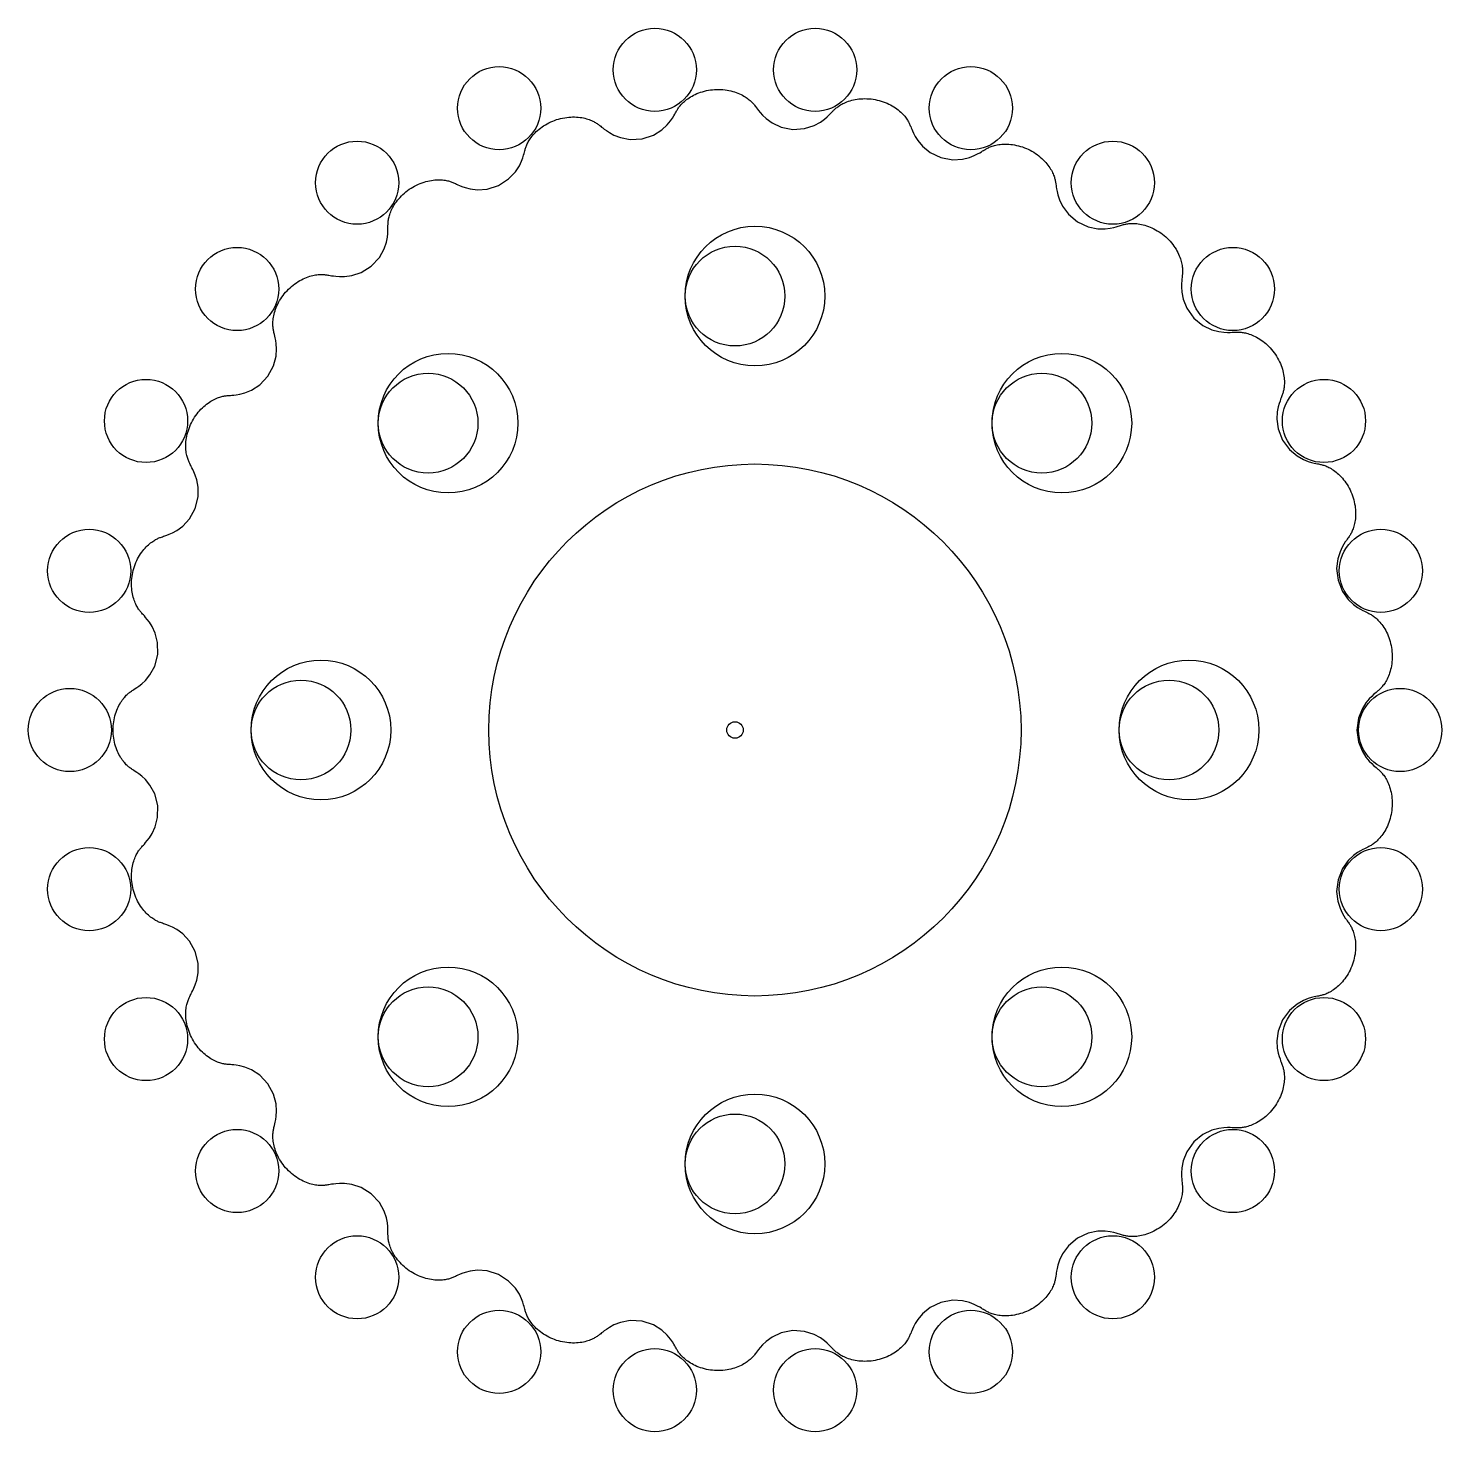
# Model space of a CAD drawing. Header units: metres. Extents: x -43.7 to 41.3, y -42.2 to 42.2.
import ezdxf

# ---------------------------------------------------------------- set-up
doc = ezdxf.new("R2010")
doc.units = ezdxf.units.M

msp = doc.modelspace()

# ---------------------------------------------------------------- linework, layer by layer
at = {"layer": 'BEARING'}
msp.add_circle((0, 0), 16, dxfattribs=at)
at = {"layer": 'DISC'}
msp.add_lwpolyline([(36.2, 0), (36.29482, -0.70967), (36.51164, -1.26184), (36.74323, -1.63131), (36.93769, -1.86779), (37.08748, -2.02184), (37.20048, -2.12673), (37.28661, -2.20212), (37.3541, -2.25962), (37.40909, -2.30624), (37.45599, -2.34646), (37.49789, -2.38327), (37.53695, -2.41875), (37.57468, -2.45443), (37.61207, -2.49145), (37.64976, -2.53073), (37.68815, -2.57296), (37.72739, -2.61871), (37.76752, -2.66844), (37.80843, -2.72251), (37.84995, -2.78119), (37.89181, -2.84468), (37.93372, -2.91312), (37.97532, -2.98658), (38.01625, -3.06507), (38.05613, -3.14856), (38.09456, -3.23694), (38.13116, -3.33007), (38.16555, -3.42776), (38.19734, -3.52979), (38.2262, -3.63587), (38.25178, -3.7457), (38.27378, -3.85894), (38.29193, -3.9752), (38.30599, -4.0941), (38.31576, -4.2152), (38.32105, -4.33806), (38.32176, -4.46223), (38.31778, -4.58724), (38.30907, -4.71261), (38.29563, -4.83786), (38.2775, -4.96252), (38.25475, -5.08612), (38.22752, -5.20819), (38.19596, -5.32829), (38.16027, -5.44597), (38.1207, -5.56084), (38.07751, -5.6725), (38.03102, -5.7806), (37.98154, -5.8848), (37.92945, -5.98482), (37.87513, -6.0804), (37.81896, -6.17131), (37.76136, -6.25739), (37.70275, -6.33849), (37.64354, -6.41454), (37.58415, -6.48548), (37.52499, -6.55133), (37.46642, -6.61213), (37.40881, -6.668), (37.35248, -6.71909), (37.29767, -6.7656), (37.2446, -6.80779), (37.19336, -6.84598), (37.14397, -6.88054), (37.09629, -6.9119), (37.05001, -6.94056), (37.00459, -6.96713), (36.95918, -6.9923), (36.91252, -7.01695), (36.86278, -7.04218), (36.80735, -7.06948), (36.74249, -7.10096), (36.66283, -7.13986), (36.56066, -7.19147), (36.42512, -7.26496), (36.24172, -7.37692), (35.99456, -7.55761), (35.67837, -7.85787), (35.33104, -8.33878), (35.06271, -9.00257), (34.97806, -9.71353), (35.05075, -10.30228), (35.18319, -10.71773), (35.31272, -10.99514), (35.4195, -11.1816), (35.50287, -11.3113), (35.56753, -11.40574), (35.6186, -11.47821), (35.66028, -11.53705), (35.6957, -11.58767), (35.72713, -11.63374), (35.75614, -11.67782), (35.78381, -11.72176), (35.81082, -11.76692), (35.83756, -11.81433), (35.86424, -11.86478), (35.89087, -11.91886), (35.91737, -11.97701), (35.94355, -12.03955), (35.96917, -12.10671), (35.99393, -12.17862), (36.01749, -12.25533), (36.03952, -12.33683), (36.05965, -12.42304), (36.07751, -12.51381), (36.09276, -12.60897), (36.10505, -12.70828), (36.11406, -12.81146), (36.11948, -12.91819), (36.12104, -13.02811), (36.11851, -13.14086), (36.11166, -13.256), (36.10033, -13.37313), (36.08438, -13.49179), (36.06372, -13.61151), (36.03829, -13.73183), (36.0081, -13.85227), (35.97315, -13.97237), (35.93354, -14.09163), (35.88937, -14.20961), (35.84081, -14.32584), (35.78804, -14.4399), (35.73131, -14.55136), (35.67087, -14.65984), (35.60704, -14.76495), (35.54014, -14.86637), (35.47055, -14.96378), (35.39863, -15.05692), (35.32479, -15.14555), (35.24947, -15.22947), (35.17308, -15.30853), (35.09606, -15.38262), (35.01887, -15.45167), (34.94193, -15.51565), (34.86567, -15.57458), (34.7905, -15.62852), (34.71682, -15.67759), (34.64497, -15.72192), (34.57528, -15.76171), (34.50801, -15.79718), (34.44336, -15.8286), (34.38146, -15.85627), (34.32234, -15.88052), (34.26591, -15.90171), (34.21193, -15.92022), (34.15997, -15.93647), (34.10937, -15.95091), (34.05912, -15.964), (34.0078, -15.97627), (33.95335, -15.98834), (33.89287, -16.001), (33.82222, -16.01536), (33.73538, -16.03322), (33.62359, -16.05781), (33.47404, -16.09528), (33.26856, -16.15811), (32.98423, -16.27166), (32.60329, -16.48385), (32.14728, -16.86328), (31.7223, -17.43948), (31.46351, -18.10705), (31.3875, -18.69538), (31.41245, -19.13071), (31.46893, -19.43162), (31.52598, -19.63878), (31.57448, -19.78513), (31.61362, -19.8927), (31.64506, -19.97559), (31.6708, -20.04294), (31.69252, -20.10078), (31.7115, -20.15322), (31.72864, -20.20313), (31.74451, -20.25257), (31.75944, -20.30303), (31.77355, -20.35561), (31.78685, -20.4111), (31.79919, -20.4701), (31.8104, -20.53302), (31.8202, -20.60011), (31.82832, -20.67153), (31.83441, -20.74733), (31.83816, -20.82749), (31.83923, -20.91191), (31.83728, -21.00041), (31.83201, -21.09278), (31.82312, -21.18874), (31.81032, -21.28799), (31.79339, -21.39016), (31.7721, -21.49489), (31.74628, -21.60175), (31.71578, -21.71032), (31.68051, -21.82015), (31.64041, -21.93078), (31.59545, -22.04174), (31.54567, -22.15256), (31.49112, -22.26278), (31.43191, -22.37193), (31.3682, -22.47956), (31.30017, -22.58522), (31.22806, -22.68851), (31.15211, -22.78902), (31.07264, -22.88637), (30.98996, -22.98022), (30.90445, -23.07026), (30.81649, -23.15619), (30.72647, -23.23779), (30.63483, -23.31483), (30.54201, -23.38716), (30.44846, -23.45464), (30.35462, -23.51719), (30.26097, -23.57477), (30.16795, -23.62738), (30.07601, -23.67506), (29.98558, -23.7179), (29.89706, -23.75601), (29.81084, -23.78957), (29.72727, -23.81877), (29.64666, -23.84384), (29.56926, -23.86505), (29.49528, -23.88267), (29.42485, -23.89703), (29.35801, -23.90844), (29.29472, -23.91722), (29.23479, -23.92371), (29.1779, -23.92822), (29.12353, -23.93104), (29.07093, -23.93244), (29.01901, -23.93262), (28.96624, -23.93174), (28.9105, -23.92989), (28.84878, -23.92711), (28.77678, -23.92345), (28.68822, -23.91916), (28.57383, -23.91517), (28.41966, -23.91427), (28.205, -23.92403), (27.90137, -23.9633), (27.47963, -24.07409), (26.94359, -24.32819), (26.38866, -24.78061), (25.97198, -25.36284), (25.75205, -25.91378), (25.66796, -26.34164), (25.64783, -26.64715), (25.65157, -26.86199), (25.66214, -27.0158), (25.67331, -27.12972), (25.68315, -27.21783), (25.69132, -27.28946), (25.69798, -27.35088), (25.70332, -27.4064), (25.70751, -27.459), (25.71059, -27.51084), (25.7125, -27.56342), (25.7131, -27.61786), (25.71217, -27.67492), (25.70946, -27.73514), (25.70466, -27.79886), (25.69748, -27.86628), (25.68757, -27.93747), (25.67462, -28.01241), (25.65832, -28.09099), (25.63836, -28.17302), (25.61447, -28.25826), (25.58639, -28.34641), (25.55391, -28.43715), (25.51684, -28.53009), (25.47502, -28.62485), (25.42836, -28.72099), (25.37677, -28.81807), (25.32023, -28.91564), (25.25876, -29.01325), (25.1924, -29.11043), (25.12127, -29.20673), (25.04548, -29.30169), (24.96524, -29.39488), (24.88075, -29.48587), (24.79228, -29.57427), (24.70011, -29.6597), (24.60457, -29.74181), (24.50601, -29.82027), (24.40482, -29.8948), (24.30141, -29.96515), (24.19619, -30.03109), (24.08962, -30.09245), (23.98214, -30.14909), (23.87422, -30.20093), (23.76633, -30.2479), (23.65893, -30.28999), (23.55249, -30.32725), (23.44746, -30.35973), (23.34428, -30.38755), (23.24337, -30.41087), (23.14512, -30.42987), (23.04991, -30.44477), (22.95805, -30.45583), (22.86985, -30.46333), (22.78553, -30.46757), (22.70529, -30.46886), (22.62925, -30.46753), (22.55746, -30.46392), (22.48989, -30.45835), (22.4264, -30.45112), (22.36674, -30.4425), (22.31052, -30.43272), (22.25716, -30.42193), (22.20586, -30.4102), (22.15552, -30.39747), (22.10463, -30.38349), (22.0511, -30.36784), (21.99201, -30.3498), (21.92318, -30.32834), (21.83848, -30.30217), (21.72867, -30.26985), (21.57956, -30.23064), (21.36923, -30.18671), (21.06537, -30.14924), (20.62933, -30.15167), (20.04693, -30.26447), (19.39693, -30.56467), (18.84854, -31.02499), (18.4985, -31.50393), (18.31065, -31.89743), (18.21518, -32.18833), (18.16537, -32.39735), (18.13736, -32.54897), (18.11985, -32.66208), (18.10747, -32.74987), (18.09757, -32.82128), (18.08874, -32.88243), (18.08011, -32.93753), (18.07109, -32.98953), (18.06118, -33.0405), (18.04995, -33.09191), (18.03699, -33.14478), (18.0219, -33.19982), (18.0043, -33.25747), (17.98381, -33.318), (17.96008, -33.38151), (17.93278, -33.44801), (17.9016, -33.51737), (17.86627, -33.58942), (17.82654, -33.66391), (17.7822, -33.74053), (17.73308, -33.81893), (17.67905, -33.89874), (17.62003, -33.97955), (17.55597, -34.06093), (17.48686, -34.14244), (17.41275, -34.22364), (17.33372, -34.30409), (17.24991, -34.38334), (17.16147, -34.46097), (17.06862, -34.53655), (16.9716, -34.60968), (16.8707, -34.67998), (16.76624, -34.74711), (16.65856, -34.81073), (16.54804, -34.87056), (16.43508, -34.92632), (16.32011, -34.97781), (16.20357, -35.02483), (16.08591, -35.06725), (15.9676, -35.10495), (15.84911, -35.13788), (15.73092, -35.16602), (15.6135, -35.18939), (15.49732, -35.20805), (15.38282, -35.22211), (15.27046, -35.23173), (15.16066, -35.23707), (15.0538, -35.23836), (14.95026, -35.23585), (14.85038, -35.22982), (14.75445, -35.22057), (14.66273, -35.20844), (14.57543, -35.19377), (14.49271, -35.1769), (14.41467, -35.1582), (14.34135, -35.13801), (14.27271, -35.11666), (14.20864, -35.09445), (14.14895, -35.07166), (14.09331, -35.04847), (14.04128, -35.02502), (13.99228, -35.0013), (13.94551, -34.97718), (13.89992, -34.95233), (13.85411, -34.92614), (13.80615, -34.89766), (13.75341, -34.86549), (13.69207, -34.8276), (13.61654, -34.78118), (13.51822, -34.72257), (13.38355, -34.64751), (13.19074, -34.55265), (12.90575, -34.44079), (12.4828, -34.3347), (11.89065, -34.29913), (11.18642, -34.42825), (10.54078, -34.73773), (10.08263, -35.11456), (9.80282, -35.44899), (9.638, -35.70701), (9.53778, -35.89708), (9.47295, -36.03696), (9.42785, -36.14216), (9.39403, -36.22412), (9.36668, -36.29083), (9.34292, -36.34786), (9.32086, -36.39908), (9.29919, -36.4472), (9.27692, -36.4941), (9.25326, -36.5411), (9.22755, -36.58909), (9.19925, -36.63865), (9.16786, -36.69011), (9.13297, -36.74364), (9.09419, -36.79926), (9.05121, -36.85688), (9.00376, -36.91631), (8.95162, -36.97731), (8.89461, -37.03958), (8.83261, -37.10276), (8.76554, -37.16649), (8.69336, -37.23035), (8.6161, -37.29394), (8.53381, -37.35683), (8.4466, -37.4186), (8.35462, -37.47882), (8.25807, -37.53709), (8.15718, -37.59301), (8.05221, -37.6462), (7.94349, -37.69631), (7.83133, -37.74302), (7.71612, -37.78602), (7.59824, -37.82506), (7.47812, -37.8599), (7.3562, -37.89036), (7.23292, -37.91629), (7.10876, -37.93757), (6.98418, -37.95413), (6.85967, -37.96595), (6.7357, -37.97305), (6.61275, -37.97547), (6.49127, -37.97333), (6.37173, -37.96677), (6.25455, -37.95595), (6.14016, -37.9411), (6.02894, -37.92247), (5.92125, -37.90033), (5.81743, -37.87501), (5.71777, -37.84683), (5.62253, -37.81614), (5.53191, -37.78333), (5.44609, -37.74878), (5.36518, -37.71285), (5.28925, -37.67595), (5.21831, -37.63842), (5.15232, -37.60063), (5.09115, -37.56288), (5.03462, -37.52544), (4.98247, -37.48852), (4.93434, -37.45222), (4.88978, -37.41657), (4.84822, -37.38141), (4.80892, -37.34642), (4.77094, -37.31101), (4.73308, -37.27425), (4.69371, -37.23474), (4.65062, -37.19046), (4.60064, -37.1385), (4.53902, -37.07476), (4.45837, -36.99354), (4.34659, -36.88735), (4.18344, -36.74752), (3.93521, -36.5683), (3.55194, -36.36036), (2.98724, -36.17864), (2.27302, -36.12857), (1.5707, -36.26776), (1.03323, -36.51882), (0.67904, -36.77316), (0.45524, -36.98208), (0.31089, -37.14125), (0.21331, -37.26062), (0.14347, -37.3513), (0.09033, -37.42227), (0.04725, -37.48008), (0.01005, -37.52941), (-0.02405, -37.57354), (-0.05701, -37.61476), (-0.09025, -37.65465), (-0.12486, -37.69429), (-0.16168, -37.73438), (-0.20142, -37.77534), (-0.24462, -37.81738), (-0.29173, -37.86055), (-0.34313, -37.90478), (-0.39908, -37.94989), (-0.45982, -37.99566), (-0.5255, -38.04178), (-0.5962, -38.08791), (-0.67197, -38.13369), (-0.75278, -38.17873), (-0.83857, -38.22264), (-0.92922, -38.26502), (-1.02456, -38.30547), (-1.12439, -38.34361), (-1.22846, -38.37906), (-1.33646, -38.41149), (-1.44809, -38.44056), (-1.56299, -38.46598), (-1.68077, -38.48748), (-1.80101, -38.50482), (-1.9233, -38.51782), (-2.04718, -38.52632), (-2.17219, -38.5302), (-2.29786, -38.52938), (-2.42371, -38.52383), (-2.54927, -38.51356), (-2.67405, -38.49862), (-2.79759, -38.47911), (-2.91943, -38.45515), (-3.03912, -38.42693), (-3.15625, -38.39465), (-3.2704, -38.35856), (-3.3812, -38.31894), (-3.48831, -38.27611), (-3.5914, -38.2304), (-3.6902, -38.18218), (-3.78446, -38.13183), (-3.87399, -38.07975), (-3.95861, -38.02635), (-4.03822, -37.97203), (-4.11275, -37.91721), (-4.18218, -37.8623), (-4.24655, -37.80767), (-4.30592, -37.75368), (-4.36045, -37.70067), (-4.41031, -37.64889), (-4.45575, -37.59857), (-4.49708, -37.54983), (-4.53467, -37.50271), (-4.56896, -37.45709), (-4.60048, -37.41271), (-4.62984, -37.36904), (-4.65782, -37.3253), (-4.68535, -37.28027), (-4.71365, -37.23222), (-4.74438, -37.17862), (-4.77987, -37.11586), (-4.82369, -37.03879), (-4.88162, -36.94007), (-4.96347, -36.80942), (-5.08673, -36.63341), (-5.28258, -36.39808), (-5.60211, -36.10137), (-6.10387, -35.78492), (-6.7832, -35.5588), (-7.49807, -35.51896), (-8.08109, -35.62847), (-8.48741, -35.78673), (-8.75614, -35.93343), (-8.93553, -36.05171), (-9.05973, -36.14305), (-9.14993, -36.21352), (-9.21905, -36.26904), (-9.27515, -36.31433), (-9.32345, -36.35286), (-9.36746, -36.38712), (-9.40963, -36.41884), (-9.45174, -36.44921), (-9.49512, -36.479), (-9.54076, -36.50867), (-9.58944, -36.53846), (-9.64173, -36.56844), (-9.6981, -36.59854), (-9.75888, -36.6286), (-9.8243, -36.65838), (-9.89451, -36.6876), (-9.96959, -36.71594), (-10.04955, -36.74304), (-10.13432, -36.76854), (-10.22379, -36.79207), (-10.31781, -36.81326), (-10.41615, -36.83176), (-10.51856, -36.84723), (-10.62473, -36.85935), (-10.73435, -36.86781), (-10.84702, -36.87236), (-10.96238, -36.87275), (-11.07998, -36.8688), (-11.19941, -36.86033), (-11.32019, -36.84723), (-11.44187, -36.82941), (-11.56397, -36.80683), (-11.68602, -36.7795), (-11.80754, -36.74745), (-11.92806, -36.71078), (-12.04711, -36.66961), (-12.16426, -36.62411), (-12.27906, -36.57449), (-12.39112, -36.52098), (-12.50003, -36.46388), (-12.60545, -36.40348), (-12.70704, -36.34014), (-12.80451, -36.27421), (-12.8976, -36.20608), (-12.98609, -36.13617), (-13.06979, -36.0649), (-13.14857, -35.99269), (-13.22233, -35.91998), (-13.29101, -35.84721), (-13.35461, -35.7748), (-13.41317, -35.70318), (-13.46676, -35.63272), (-13.51552, -35.5638), (-13.5596, -35.49674), (-13.59923, -35.43183), (-13.63465, -35.36928), (-13.66615, -35.30924), (-13.69406, -35.25176), (-13.71875, -35.19677), (-13.74062, -35.14406), (-13.76011, -35.09322), (-13.77769, -35.04363), (-13.79391, -34.9943), (-13.80938, -34.94385), (-13.82484, -34.89026), (-13.84127, -34.83071), (-13.86004, -34.76109), (-13.88332, -34.67555), (-13.91488, -34.56552), (-13.96167, -34.41862), (-14.03728, -34.21748), (-14.16846, -33.94085), (-14.40415, -33.57399), (-14.81146, -33.1427), (-15.41321, -32.75474), (-16.09571, -32.53837), (-16.68765, -32.49945), (-17.12056, -32.55169), (-17.41733, -32.62695), (-17.6205, -32.6969), (-17.76352, -32.75449), (-17.86841, -32.80031), (-17.94916, -32.8369), (-18.01476, -32.86681), (-18.07112, -32.89212), (-18.12227, -32.91436), (-18.17101, -32.9346), (-18.21935, -32.95354), (-18.26877, -32.97161), (-18.32036, -32.98899), (-18.37491, -33.00574), (-18.43302, -33.02177), (-18.49511, -33.03691), (-18.56145, -33.05091), (-18.63222, -33.06349), (-18.70749, -33.07433), (-18.78726, -33.0831), (-18.87144, -33.08947), (-18.95989, -33.09309), (-19.05241, -33.09362), (-19.14874, -33.09077), (-19.2486, -33.08424), (-19.35163, -33.07375), (-19.45749, -33.05908), (-19.56576, -33.04002), (-19.67603, -33.0164), (-19.78785, -32.9881), (-19.90078, -32.95502), (-20.01435, -32.91712), (-20.12808, -32.87439), (-20.24151, -32.82687), (-20.35416, -32.77464), (-20.46557, -32.71781), (-20.5753, -32.65655), (-20.68291, -32.59106), (-20.78799, -32.52157), (-20.89014, -32.44837), (-20.989, -32.37175), (-21.08423, -32.29206), (-21.17552, -32.20967), (-21.2626, -32.12495), (-21.34525, -32.03833), (-21.42326, -31.95023), (-21.49649, -31.8611), (-21.56481, -31.77138), (-21.62815, -31.68153), (-21.6865, -31.592), (-21.73986, -31.50323), (-21.78829, -31.41567), (-21.83189, -31.32972), (-21.87079, -31.24577), (-21.90518, -31.1642), (-21.93526, -31.08532), (-21.96129, -31.00941), (-21.98352, -30.93668), (-22.00227, -30.86729), (-22.01785, -30.8013), (-22.03059, -30.73869), (-22.04083, -30.67928), (-22.04891, -30.62279), (-22.05514, -30.56871), (-22.05983, -30.5163), (-22.06328, -30.46449), (-22.06571, -30.41177), (-22.06737, -30.35602), (-22.06846, -30.29425), (-22.06933, -30.22216), (-22.07061, -30.13351), (-22.07381, -30.01909), (-22.0826, -29.86517), (-22.10581, -29.65155), (-22.16407, -29.35098), (-22.30113, -28.93703), (-22.58838, -28.418), (-23.07475, -27.89258), (-23.682, -27.51328), (-24.24566, -27.32837), (-24.67796, -27.27131), (-24.98412, -27.27041), (-25.19831, -27.28763), (-25.35115, -27.30784), (-25.46414, -27.32614), (-25.55146, -27.34149), (-25.62244, -27.35415), (-25.68332, -27.36464), (-25.73839, -27.37347), (-25.79063, -27.38095), (-25.84217, -27.38728), (-25.89453, -27.39248), (-25.94882, -27.3965), (-26.00583, -27.39915), (-26.0661, -27.40023), (-26.12999, -27.39945), (-26.19773, -27.39651), (-26.26941, -27.39109), (-26.34501, -27.38287), (-26.42446, -27.37154), (-26.50758, -27.35677), (-26.59415, -27.33827), (-26.68389, -27.31579), (-26.77649, -27.28907), (-26.87158, -27.2579), (-26.96877, -27.22212), (-27.06765, -27.18159), (-27.16778, -27.1362), (-27.26871, -27.0859), (-27.36999, -27.03067), (-27.47114, -26.97055), (-27.57172, -26.9056), (-27.67125, -26.83593), (-27.76929, -26.76169), (-27.86541, -26.68309), (-27.9592, -26.60034), (-28.05025, -26.51371), (-28.13819, -26.42352), (-28.22268, -26.33009), (-28.30342, -26.23378), (-28.38012, -26.13498), (-28.45253, -26.03411), (-28.52047, -25.9316), (-28.58375, -25.82789), (-28.64226, -25.72344), (-28.69591, -25.61871), (-28.74467, -25.51417), (-28.78853, -25.41028), (-28.82754, -25.30749), (-28.86179, -25.20626), (-28.8914, -25.10702), (-28.91653, -25.01016), (-28.93738, -24.91607), (-28.95419, -24.82509), (-28.96721, -24.73753), (-28.97673, -24.65364), (-28.98306, -24.57364), (-28.98651, -24.49767), (-28.98742, -24.4258), (-28.9861, -24.35801), (-28.98286, -24.29419), (-28.97801, -24.2341), (-28.97178, -24.17738), (-28.96436, -24.12345), (-28.95588, -24.07151), (-28.94633, -24.02047), (-28.93558, -23.96881), (-28.92332, -23.9144), (-28.90902, -23.8543), (-28.89193, -23.78425), (-28.87112, -23.69807), (-28.84577, -23.58645), (-28.816, -23.43518), (-28.78536, -23.2225), (-28.76704, -22.91688), (-28.79684, -22.48186), (-28.94599, -21.90769), (-29.28642, -21.27783), (-29.78026, -20.75943), (-30.28023, -20.44015), (-30.68476, -20.27737), (-30.98107, -20.20036), (-31.19281, -20.16377), (-31.34588, -20.14534), (-31.45987, -20.13496), (-31.54827, -20.12812), (-31.62016, -20.12273), (-31.68174, -20.11775), (-31.73728, -20.1126), (-31.78974, -20.10686), (-31.84123, -20.10017), (-31.89324, -20.09219), (-31.94682, -20.08258), (-32.0027, -20.07097), (-32.06134, -20.05702), (-32.12304, -20.04038), (-32.18792, -20.02068), (-32.25599, -19.99761), (-32.32718, -19.97085), (-32.40131, -19.94011), (-32.47815, -19.90514), (-32.5574, -19.86569), (-32.63873, -19.8216), (-32.72177, -19.77269), (-32.80612, -19.71886), (-32.89137, -19.66003), (-32.97706, -19.59618), (-33.06275, -19.52731), (-33.14801, -19.45349), (-33.23237, -19.37482), (-33.31539, -19.29143), (-33.39665, -19.2035), (-33.47573, -19.11127), (-33.55223, -19.01498), (-33.62578, -18.91494), (-33.69604, -18.81147), (-33.76269, -18.70492), (-33.82544, -18.59569), (-33.88404, -18.48418), (-33.93829, -18.37082), (-33.98801, -18.25606), (-34.03307, -18.14035), (-34.07337, -18.02416), (-34.10887, -17.90797), (-34.13957, -17.79225), (-34.16549, -17.67747), (-34.18672, -17.56409), (-34.20336, -17.45255), (-34.21559, -17.34329), (-34.22359, -17.23673), (-34.22758, -17.13324), (-34.22783, -17.03317), (-34.22463, -16.93685), (-34.21829, -16.84455), (-34.20912, -16.7565), (-34.19748, -16.67288), (-34.18372, -16.59382), (-34.16817, -16.51938), (-34.15117, -16.44954), (-34.13303, -16.38421), (-34.11403, -16.3232), (-34.09439, -16.26621), (-34.07424, -16.21281), (-34.05365, -16.16242), (-34.03252, -16.11423), (-34.01057, -16.06717), (-33.98731, -16.0198), (-33.96191, -15.97015), (-33.93311, -15.91549), (-33.89914, -15.8519), (-33.85755, -15.7736), (-33.80524, -15.67179), (-33.73878, -15.53267), (-33.65622, -15.33429), (-33.56247, -15.04284), (-33.48315, -14.61406), (-33.48482, -14.02085), (-33.65791, -13.32611), (-34.00732, -12.70118), (-34.41218, -12.2676), (-34.76352, -12.00933), (-35.03137, -11.86105), (-35.22736, -11.77295), (-35.37104, -11.71703), (-35.47887, -11.67863), (-35.56278, -11.65002), (-35.63108, -11.62692), (-35.68949, -11.60678), (-35.74199, -11.58799), (-35.79138, -11.56938), (-35.83959, -11.55009), (-35.88798, -11.52943), (-35.93749, -11.50679), (-35.98872, -11.48166), (-36.04205, -11.45356), (-36.09767, -11.4221), (-36.15562, -11.38689), (-36.21582, -11.34761), (-36.27811, -11.30399), (-36.34227, -11.25578), (-36.40799, -11.20279), (-36.47494, -11.14488), (-36.54275, -11.08194), (-36.61103, -11.01392), (-36.67934, -10.9408), (-36.74727, -10.86262), (-36.81439, -10.77946), (-36.88027, -10.69145), (-36.94449, -10.59875), (-37.00663, -10.50157), (-37.06631, -10.40015), (-37.12315, -10.29478), (-37.17681, -10.18578), (-37.22696, -10.07349), (-37.27332, -9.9583), (-37.31564, -9.84061), (-37.3537, -9.72084), (-37.38731, -9.59943), (-37.41634, -9.47685), (-37.44069, -9.35356), (-37.46031, -9.23003), (-37.47518, -9.10676), (-37.48532, -8.9842), (-37.49081, -8.86283), (-37.49176, -8.74311), (-37.48833, -8.62549), (-37.48069, -8.51039), (-37.46907, -8.39822), (-37.45375, -8.28935), (-37.43499, -8.18415), (-37.41312, -8.08291), (-37.38848, -7.98593), (-37.36143, -7.89343), (-37.33232, -7.8056), (-37.30155, -7.7226), (-37.26949, -7.64451), (-37.23649, -7.57135), (-37.20292, -7.50311), (-37.16908, -7.4397), (-37.13527, -7.38093), (-37.10169, -7.32656), (-37.06849, -7.27625), (-37.0357, -7.22954), (-37.00322, -7.18585), (-36.97077, -7.14443), (-36.93781, -7.1043), (-36.9035, -7.06421), (-36.86655, -7.02244), (-36.82506, -6.97665), (-36.77634, -6.92351), (-36.71659, -6.85801), (-36.6406, -6.77241), (-36.54163, -6.65419), (-36.41233, -6.48258), (-36.24904, -6.22359), (-36.06558, -5.82802), (-35.91968, -5.25302), (-35.91455, -4.53706), (-36.09757, -3.84487), (-36.38189, -3.32423), (-36.65796, -2.9867), (-36.88052, -2.77646), (-37.04844, -2.6424), (-37.1737, -2.5525), (-37.26859, -2.48849), (-37.34275, -2.43991), (-37.40316, -2.40055), (-37.45472, -2.36652), (-37.50091, -2.33526), (-37.54411, -2.30495), (-37.58601, -2.27428), (-37.62775, -2.24224), (-37.67007, -2.208), (-37.71344, -2.17091), (-37.75811, -2.13044), (-37.80416, -2.08612), (-37.85152, -2.03761), (-37.90007, -1.9846), (-37.94956, -1.92685), (-37.99971, -1.8642), (-38.05019, -1.79654), (-38.10064, -1.7238), (-38.15066, -1.64597), (-38.19987, -1.5631), (-38.24786, -1.47529), (-38.29421, -1.38268), (-38.33854, -1.28544), (-38.38047, -1.18381), (-38.41961, -1.07805), (-38.45563, -0.96847), (-38.48821, -0.85539), (-38.51707, -0.7392), (-38.54193, -0.62028), (-38.56258, -0.49905), (-38.57884, -0.37594), (-38.59056, -0.25142), (-38.59764, -0.12595), (-38.6, 0), (-38.59764, 0.12595), (-38.59056, 0.25142), (-38.57884, 0.37594), (-38.56258, 0.49905), (-38.54193, 0.62028), (-38.51707, 0.7392), (-38.48821, 0.85539), (-38.45563, 0.96847), (-38.41961, 1.07805), (-38.38047, 1.18381), (-38.33854, 1.28544), (-38.29421, 1.38268), (-38.24786, 1.47529), (-38.19987, 1.5631), (-38.15066, 1.64597), (-38.10064, 1.7238), (-38.05019, 1.79654), (-37.99971, 1.8642), (-37.94956, 1.92685), (-37.90007, 1.9846), (-37.85152, 2.03761), (-37.80416, 2.08612), (-37.75811, 2.13044), (-37.71344, 2.17091), (-37.67007, 2.208), (-37.62775, 2.24224), (-37.58601, 2.27428), (-37.54411, 2.30495), (-37.50091, 2.33526), (-37.45472, 2.36652), (-37.40316, 2.40055), (-37.34275, 2.43991), (-37.26859, 2.48849), (-37.1737, 2.5525), (-37.04844, 2.6424), (-36.88052, 2.77646), (-36.65796, 2.9867), (-36.38189, 3.32423), (-36.09757, 3.84487), (-35.91455, 4.53706), (-35.91968, 5.25302), (-36.06558, 5.82802), (-36.24904, 6.22359), (-36.41233, 6.48258), (-36.54163, 6.65419), (-36.6406, 6.77241), (-36.71659, 6.85801), (-36.77634, 6.92351), (-36.82506, 6.97665), (-36.86655, 7.02244), (-36.9035, 7.06421), (-36.93781, 7.1043), (-36.97077, 7.14443), (-37.00322, 7.18585), (-37.0357, 7.22954), (-37.06849, 7.27625), (-37.10169, 7.32656), (-37.13527, 7.38093), (-37.16908, 7.4397), (-37.20292, 7.50311), (-37.23649, 7.57135), (-37.26949, 7.64451), (-37.30155, 7.7226), (-37.33232, 7.8056), (-37.36143, 7.89343), (-37.38848, 7.98593), (-37.41312, 8.08291), (-37.43499, 8.18415), (-37.45375, 8.28935), (-37.46907, 8.39822), (-37.48069, 8.51039), (-37.48833, 8.62549), (-37.49176, 8.74311), (-37.49081, 8.86283), (-37.48532, 8.9842), (-37.47518, 9.10676), (-37.46031, 9.23003), (-37.44069, 9.35356), (-37.41634, 9.47685), (-37.38731, 9.59943), (-37.3537, 9.72084), (-37.31564, 9.84061), (-37.27332, 9.9583), (-37.22696, 10.07349), (-37.17681, 10.18578), (-37.12315, 10.29478), (-37.06631, 10.40015), (-37.00663, 10.50157), (-36.94449, 10.59875), (-36.88027, 10.69145), (-36.81439, 10.77946), (-36.74727, 10.86262), (-36.67934, 10.9408), (-36.61103, 11.01392), (-36.54275, 11.08194), (-36.47494, 11.14488), (-36.40799, 11.20279), (-36.34227, 11.25578), (-36.27811, 11.30399), (-36.21582, 11.34761), (-36.15562, 11.38689), (-36.09767, 11.4221), (-36.04205, 11.45356), (-35.98872, 11.48166), (-35.93749, 11.50679), (-35.88798, 11.52943), (-35.83959, 11.55009), (-35.79138, 11.56938), (-35.74199, 11.58799), (-35.68949, 11.60678), (-35.63108, 11.62692), (-35.56278, 11.65002), (-35.47887, 11.67863), (-35.37104, 11.71703), (-35.22736, 11.77295), (-35.03137, 11.86105), (-34.76352, 12.00933), (-34.41218, 12.2676), (-34.00732, 12.70118), (-33.65791, 13.32611), (-33.48482, 14.02085), (-33.48315, 14.61406), (-33.56247, 15.04284), (-33.65622, 15.33429), (-33.73878, 15.53267), (-33.80524, 15.67179), (-33.85755, 15.7736), (-33.89914, 15.8519), (-33.93311, 15.91549), (-33.96191, 15.97015), (-33.98731, 16.0198), (-34.01057, 16.06717), (-34.03252, 16.11423), (-34.05365, 16.16242), (-34.07424, 16.21281), (-34.09439, 16.26621), (-34.11403, 16.3232), (-34.13303, 16.38421), (-34.15117, 16.44954), (-34.16817, 16.51938), (-34.18372, 16.59382), (-34.19748, 16.67288), (-34.20912, 16.7565), (-34.21829, 16.84455), (-34.22463, 16.93685), (-34.22783, 17.03317), (-34.22758, 17.13324), (-34.22359, 17.23673), (-34.21559, 17.34329), (-34.20336, 17.45255), (-34.18672, 17.56409), (-34.16549, 17.67747), (-34.13957, 17.79225), (-34.10887, 17.90797), (-34.07337, 18.02416), (-34.03307, 18.14035), (-33.98801, 18.25606), (-33.93829, 18.37082), (-33.88404, 18.48418), (-33.82544, 18.59569), (-33.76269, 18.70492), (-33.69604, 18.81147), (-33.62578, 18.91494), (-33.55223, 19.01498), (-33.47573, 19.11127), (-33.39665, 19.2035), (-33.31539, 19.29143), (-33.23237, 19.37482), (-33.14801, 19.45349), (-33.06275, 19.52731), (-32.97706, 19.59618), (-32.89137, 19.66003), (-32.80612, 19.71886), (-32.72177, 19.77269), (-32.63873, 19.8216), (-32.5574, 19.86569), (-32.47815, 19.90514), (-32.40131, 19.94011), (-32.32718, 19.97085), (-32.25599, 19.99761), (-32.18792, 20.02068), (-32.12304, 20.04038), (-32.06134, 20.05702), (-32.0027, 20.07097), (-31.94682, 20.08258), (-31.89324, 20.09219), (-31.84123, 20.10017), (-31.78974, 20.10686), (-31.73728, 20.1126), (-31.68174, 20.11775), (-31.62016, 20.12273), (-31.54827, 20.12812), (-31.45987, 20.13496), (-31.34588, 20.14534), (-31.19281, 20.16377), (-30.98107, 20.20036), (-30.68476, 20.27737), (-30.28023, 20.44015), (-29.78026, 20.75943), (-29.28642, 21.27783), (-28.94599, 21.90769), (-28.79684, 22.48186), (-28.76704, 22.91688), (-28.78536, 23.2225), (-28.816, 23.43518), (-28.84577, 23.58645), (-28.87112, 23.69807), (-28.89193, 23.78425), (-28.90902, 23.8543), (-28.92332, 23.9144), (-28.93558, 23.96881), (-28.94633, 24.02047), (-28.95588, 24.07151), (-28.96436, 24.12345), (-28.97178, 24.17738), (-28.97801, 24.2341), (-28.98286, 24.29419), (-28.9861, 24.35801), (-28.98742, 24.4258), (-28.98651, 24.49767), (-28.98306, 24.57364), (-28.97673, 24.65364), (-28.96721, 24.73753), (-28.95419, 24.82509), (-28.93738, 24.91607), (-28.91653, 25.01016), (-28.8914, 25.10702), (-28.86179, 25.20626), (-28.82754, 25.30749), (-28.78853, 25.41028), (-28.74467, 25.51417), (-28.69591, 25.61871), (-28.64226, 25.72344), (-28.58375, 25.82789), (-28.52047, 25.9316), (-28.45253, 26.03411), (-28.38012, 26.13498), (-28.30342, 26.23378), (-28.22268, 26.33009), (-28.13819, 26.42352), (-28.05025, 26.51371), (-27.9592, 26.60034), (-27.86541, 26.68309), (-27.76929, 26.76169), (-27.67125, 26.83593), (-27.57172, 26.9056), (-27.47114, 26.97055), (-27.36999, 27.03067), (-27.26871, 27.0859), (-27.16778, 27.1362), (-27.06765, 27.18159), (-26.96877, 27.22212), (-26.87158, 27.2579), (-26.77649, 27.28907), (-26.68389, 27.31579), (-26.59415, 27.33827), (-26.50758, 27.35677), (-26.42446, 27.37154), (-26.34501, 27.38287), (-26.26941, 27.39109), (-26.19773, 27.39651), (-26.12999, 27.39945), (-26.0661, 27.40023), (-26.00583, 27.39915), (-25.94882, 27.3965), (-25.89453, 27.39248), (-25.84217, 27.38728), (-25.79063, 27.38095), (-25.73839, 27.37347), (-25.68332, 27.36464), (-25.62244, 27.35415), (-25.55146, 27.34149), (-25.46414, 27.32614), (-25.35115, 27.30784), (-25.19831, 27.28763), (-24.98412, 27.27041), (-24.67796, 27.27131), (-24.24566, 27.32837), (-23.682, 27.51328), (-23.07475, 27.89258), (-22.58838, 28.418), (-22.30113, 28.93703), (-22.16407, 29.35098), (-22.10581, 29.65155), (-22.0826, 29.86517), (-22.07381, 30.01909), (-22.07061, 30.13351), (-22.06933, 30.22216), (-22.06846, 30.29425), (-22.06737, 30.35602), (-22.06571, 30.41177), (-22.06328, 30.46449), (-22.05983, 30.5163), (-22.05514, 30.56871), (-22.04891, 30.62279), (-22.04083, 30.67928), (-22.03059, 30.73869), (-22.01785, 30.8013), (-22.00227, 30.86729), (-21.98352, 30.93668), (-21.96129, 31.00941), (-21.93526, 31.08532), (-21.90518, 31.1642), (-21.87079, 31.24577), (-21.83189, 31.32972), (-21.78829, 31.41567), (-21.73986, 31.50323), (-21.6865, 31.592), (-21.62815, 31.68153), (-21.56481, 31.77138), (-21.49649, 31.8611), (-21.42326, 31.95023), (-21.34525, 32.03833), (-21.2626, 32.12495), (-21.17552, 32.20967), (-21.08423, 32.29206), (-20.989, 32.37175), (-20.89014, 32.44837), (-20.78799, 32.52157), (-20.68291, 32.59106), (-20.5753, 32.65655), (-20.46557, 32.71781), (-20.35416, 32.77464), (-20.24151, 32.82687), (-20.12808, 32.87439), (-20.01435, 32.91712), (-19.90078, 32.95502), (-19.78785, 32.9881), (-19.67603, 33.0164), (-19.56576, 33.04002), (-19.45749, 33.05908), (-19.35163, 33.07375), (-19.2486, 33.08424), (-19.14874, 33.09077), (-19.05241, 33.09362), (-18.95989, 33.09309), (-18.87144, 33.08947), (-18.78726, 33.0831), (-18.70749, 33.07433), (-18.63222, 33.06349), (-18.56145, 33.05091), (-18.49511, 33.03691), (-18.43302, 33.02177), (-18.37491, 33.00574), (-18.32036, 32.98899), (-18.26877, 32.97161), (-18.21935, 32.95354), (-18.17101, 32.9346), (-18.12227, 32.91436), (-18.07112, 32.89212), (-18.01476, 32.86681), (-17.94916, 32.8369), (-17.86841, 32.80031), (-17.76352, 32.75449), (-17.6205, 32.6969), (-17.41733, 32.62695), (-17.12056, 32.55169), (-16.68765, 32.49945), (-16.09571, 32.53837), (-15.41321, 32.75474), (-14.81146, 33.1427), (-14.40415, 33.57399), (-14.16846, 33.94085), (-14.03728, 34.21748), (-13.96167, 34.41862), (-13.91488, 34.56552), (-13.88332, 34.67555), (-13.86004, 34.76109), (-13.84127, 34.83071), (-13.82484, 34.89026), (-13.80938, 34.94385), (-13.79391, 34.9943), (-13.77769, 35.04363), (-13.76011, 35.09322), (-13.74062, 35.14406), (-13.71875, 35.19677), (-13.69406, 35.25176), (-13.66615, 35.30924), (-13.63465, 35.36928), (-13.59923, 35.43183), (-13.5596, 35.49674), (-13.51552, 35.5638), (-13.46676, 35.63272), (-13.41317, 35.70318), (-13.35461, 35.7748), (-13.29101, 35.84721), (-13.22233, 35.91998), (-13.14857, 35.99269), (-13.06979, 36.0649), (-12.98609, 36.13617), (-12.8976, 36.20608), (-12.80451, 36.27421), (-12.70704, 36.34014), (-12.60545, 36.40348), (-12.50003, 36.46388), (-12.39112, 36.52098), (-12.27906, 36.57449), (-12.16426, 36.62411), (-12.04711, 36.66961), (-11.92806, 36.71078), (-11.80754, 36.74745), (-11.68602, 36.7795), (-11.56397, 36.80683), (-11.44187, 36.82941), (-11.32019, 36.84723), (-11.19941, 36.86033), (-11.07998, 36.8688), (-10.96238, 36.87275), (-10.84702, 36.87236), (-10.73435, 36.86781), (-10.62473, 36.85935), (-10.51856, 36.84723), (-10.41615, 36.83176), (-10.31781, 36.81326), (-10.22379, 36.79207), (-10.13432, 36.76854), (-10.04955, 36.74304), (-9.96959, 36.71594), (-9.89451, 36.6876), (-9.8243, 36.65838), (-9.75888, 36.6286), (-9.6981, 36.59854), (-9.64173, 36.56844), (-9.58944, 36.53846), (-9.54076, 36.50867), (-9.49512, 36.479), (-9.45174, 36.44921), (-9.40963, 36.41884), (-9.36746, 36.38712), (-9.32345, 36.35286), (-9.27515, 36.31433), (-9.21905, 36.26904), (-9.14993, 36.21352), (-9.05973, 36.14305), (-8.93553, 36.05171), (-8.75614, 35.93343), (-8.48741, 35.78673), (-8.08109, 35.62847), (-7.49807, 35.51896), (-6.7832, 35.5588), (-6.10387, 35.78492), (-5.60211, 36.10137), (-5.28258, 36.39808), (-5.08673, 36.63341), (-4.96347, 36.80942), (-4.88162, 36.94007), (-4.82369, 37.03879), (-4.77987, 37.11586), (-4.74438, 37.17862), (-4.71365, 37.23222), (-4.68535, 37.28027), (-4.65782, 37.3253), (-4.62984, 37.36904), (-4.60048, 37.41271), (-4.56896, 37.45709), (-4.53467, 37.50271), (-4.49708, 37.54983), (-4.45575, 37.59857), (-4.41031, 37.64889), (-4.36045, 37.70067), (-4.30592, 37.75368), (-4.24655, 37.80767), (-4.18218, 37.8623), (-4.11275, 37.91721), (-4.03822, 37.97203), (-3.95861, 38.02635), (-3.87399, 38.07975), (-3.78446, 38.13183), (-3.6902, 38.18218), (-3.5914, 38.2304), (-3.48831, 38.27611), (-3.3812, 38.31894), (-3.2704, 38.35856), (-3.15625, 38.39465), (-3.03912, 38.42693), (-2.91943, 38.45515), (-2.79759, 38.47911), (-2.67405, 38.49862), (-2.54927, 38.51356), (-2.42371, 38.52383), (-2.29786, 38.52938), (-2.17219, 38.5302), (-2.04718, 38.52632), (-1.9233, 38.51782), (-1.80101, 38.50482), (-1.68077, 38.48748), (-1.56299, 38.46598), (-1.44809, 38.44056), (-1.33646, 38.41149), (-1.22846, 38.37906), (-1.12439, 38.34361), (-1.02456, 38.30547), (-0.92922, 38.26502), (-0.83857, 38.22264), (-0.75278, 38.17873), (-0.67197, 38.13369), (-0.5962, 38.08791), (-0.5255, 38.04178), (-0.45982, 37.99566), (-0.39908, 37.94989), (-0.34313, 37.90478), (-0.29173, 37.86055), (-0.24462, 37.81738), (-0.20142, 37.77534), (-0.16168, 37.73438), (-0.12486, 37.69429), (-0.09025, 37.65465), (-0.05701, 37.61476), (-0.02405, 37.57354), (0.01005, 37.52941), (0.04725, 37.48008), (0.09033, 37.42227), (0.14347, 37.3513), (0.21331, 37.26062), (0.31089, 37.14125), (0.45524, 36.98208), (0.67904, 36.77316), (1.03323, 36.51882), (1.5707, 36.26776), (2.27302, 36.12857), (2.98724, 36.17864), (3.55194, 36.36036), (3.93521, 36.5683), (4.18344, 36.74752), (4.34659, 36.88735), (4.45837, 36.99354), (4.53902, 37.07476), (4.60064, 37.1385), (4.65062, 37.19046), (4.69371, 37.23474), (4.73308, 37.27425), (4.77094, 37.31101), (4.80892, 37.34642), (4.84822, 37.38141), (4.88978, 37.41657), (4.93434, 37.45222), (4.98247, 37.48852), (5.03462, 37.52544), (5.09115, 37.56288), (5.15232, 37.60063), (5.21831, 37.63842), (5.28925, 37.67595), (5.36518, 37.71285), (5.44609, 37.74878), (5.53191, 37.78333), (5.62253, 37.81614), (5.71777, 37.84683), (5.81743, 37.87501), (5.92125, 37.90033), (6.02894, 37.92247), (6.14016, 37.9411), (6.25455, 37.95595), (6.37173, 37.96677), (6.49127, 37.97333), (6.61275, 37.97547), (6.7357, 37.97305), (6.85967, 37.96595), (6.98418, 37.95413), (7.10876, 37.93757), (7.23292, 37.91629), (7.3562, 37.89036), (7.47812, 37.8599), (7.59824, 37.82506), (7.71612, 37.78602), (7.83133, 37.74302), (7.94349, 37.69631), (8.05221, 37.6462), (8.15718, 37.59301), (8.25807, 37.53709), (8.35462, 37.47882), (8.4466, 37.4186), (8.53381, 37.35683), (8.6161, 37.29394), (8.69336, 37.23035), (8.76554, 37.16649), (8.83261, 37.10276), (8.89461, 37.03958), (8.95162, 36.97731), (9.00376, 36.91631), (9.05121, 36.85688), (9.09419, 36.79926), (9.13297, 36.74364), (9.16786, 36.69011), (9.19925, 36.63865), (9.22755, 36.58909), (9.25326, 36.5411), (9.27692, 36.4941), (9.29919, 36.4472), (9.32086, 36.39908), (9.34292, 36.34786), (9.36668, 36.29083), (9.39403, 36.22412), (9.42785, 36.14216), (9.47295, 36.03696), (9.53778, 35.89708), (9.638, 35.70701), (9.80282, 35.44899), (10.08263, 35.11456), (10.54078, 34.73773), (11.18642, 34.42825), (11.89065, 34.29913), (12.4828, 34.3347), (12.90575, 34.44079), (13.19074, 34.55265), (13.38355, 34.64751), (13.51822, 34.72257), (13.61654, 34.78118), (13.69207, 34.8276), (13.75341, 34.86549), (13.80615, 34.89766), (13.85411, 34.92614), (13.89992, 34.95233), (13.94551, 34.97718), (13.99228, 35.0013), (14.04128, 35.02502), (14.09331, 35.04847), (14.14895, 35.07166), (14.20864, 35.09445), (14.27271, 35.11666), (14.34135, 35.13801), (14.41467, 35.1582), (14.49271, 35.1769), (14.57543, 35.19377), (14.66273, 35.20844), (14.75445, 35.22057), (14.85038, 35.22982), (14.95026, 35.23585), (15.0538, 35.23836), (15.16066, 35.23707), (15.27046, 35.23173), (15.38282, 35.22211), (15.49732, 35.20805), (15.6135, 35.18939), (15.73092, 35.16602), (15.84911, 35.13788), (15.9676, 35.10495), (16.08591, 35.06725), (16.20357, 35.02483), (16.32011, 34.97781), (16.43508, 34.92632), (16.54804, 34.87056), (16.65856, 34.81073), (16.76624, 34.74711), (16.8707, 34.67998), (16.9716, 34.60968), (17.06862, 34.53655), (17.16147, 34.46097), (17.24991, 34.38334), (17.33372, 34.30409), (17.41275, 34.22364), (17.48686, 34.14244), (17.55597, 34.06093), (17.62003, 33.97955), (17.67905, 33.89874), (17.73308, 33.81893), (17.7822, 33.74053), (17.82654, 33.66391), (17.86627, 33.58942), (17.9016, 33.51737), (17.93278, 33.44801), (17.96008, 33.38151), (17.98381, 33.318), (18.0043, 33.25747), (18.0219, 33.19982), (18.03699, 33.14478), (18.04995, 33.09191), (18.06118, 33.0405), (18.07109, 32.98953), (18.08011, 32.93753), (18.08874, 32.88243), (18.09757, 32.82128), (18.10747, 32.74987), (18.11985, 32.66208), (18.13736, 32.54897), (18.16537, 32.39735), (18.21518, 32.18833), (18.31065, 31.89743), (18.4985, 31.50393), (18.84854, 31.02499), (19.39693, 30.56467), (20.04693, 30.26447), (20.62933, 30.15167), (21.06537, 30.14924), (21.36923, 30.18671), (21.57956, 30.23064), (21.72867, 30.26985), (21.83848, 30.30217), (21.92318, 30.32834), (21.99201, 30.3498), (22.0511, 30.36784), (22.10463, 30.38349), (22.15552, 30.39747), (22.20586, 30.4102), (22.25716, 30.42193), (22.31052, 30.43272), (22.36674, 30.4425), (22.4264, 30.45112), (22.48989, 30.45835), (22.55746, 30.46392), (22.62925, 30.46753), (22.70529, 30.46886), (22.78553, 30.46757), (22.86985, 30.46333), (22.95805, 30.45583), (23.04991, 30.44477), (23.14512, 30.42987), (23.24337, 30.41087), (23.34428, 30.38755), (23.44746, 30.35973), (23.55249, 30.32725), (23.65893, 30.28999), (23.76633, 30.2479), (23.87422, 30.20093), (23.98214, 30.14909), (24.08962, 30.09245), (24.19619, 30.03109), (24.30141, 29.96515), (24.40482, 29.8948), (24.50601, 29.82027), (24.60457, 29.74181), (24.70011, 29.6597), (24.79228, 29.57427), (24.88075, 29.48587), (24.96524, 29.39488), (25.04548, 29.30169), (25.12127, 29.20673), (25.1924, 29.11043), (25.25876, 29.01325), (25.32023, 28.91564), (25.37677, 28.81807), (25.42836, 28.72099), (25.47502, 28.62485), (25.51684, 28.53009), (25.55391, 28.43715), (25.58639, 28.34641), (25.61447, 28.25826), (25.63836, 28.17302), (25.65832, 28.09099), (25.67462, 28.01241), (25.68757, 27.93747), (25.69748, 27.86628), (25.70466, 27.79886), (25.70946, 27.73514), (25.71217, 27.67492), (25.7131, 27.61786), (25.7125, 27.56342), (25.71059, 27.51084), (25.70751, 27.459), (25.70332, 27.4064), (25.69798, 27.35088), (25.69132, 27.28946), (25.68315, 27.21783), (25.67331, 27.12972), (25.66214, 27.0158), (25.65157, 26.86199), (25.64783, 26.64715), (25.66796, 26.34164), (25.75205, 25.91378), (25.97198, 25.36284), (26.38866, 24.78061), (26.94359, 24.32819), (27.47963, 24.07409), (27.90137, 23.9633), (28.205, 23.92403), (28.41966, 23.91427), (28.57383, 23.91517), (28.68822, 23.91916), (28.77678, 23.92345), (28.84878, 23.92711), (28.9105, 23.92989), (28.96624, 23.93174), (29.01901, 23.93262), (29.07093, 23.93244), (29.12353, 23.93104), (29.1779, 23.92822), (29.23479, 23.92371), (29.29472, 23.91722), (29.35801, 23.90844), (29.42485, 23.89703), (29.49528, 23.88267), (29.56926, 23.86505), (29.64666, 23.84384), (29.72727, 23.81877), (29.81084, 23.78957), (29.89706, 23.75601), (29.98558, 23.7179), (30.07601, 23.67506), (30.16795, 23.62738), (30.26097, 23.57477), (30.35462, 23.51719), (30.44846, 23.45464), (30.54201, 23.38716), (30.63483, 23.31483), (30.72647, 23.23779), (30.81649, 23.15619), (30.90445, 23.07026), (30.98996, 22.98022), (31.07264, 22.88637), (31.15211, 22.78902), (31.22806, 22.68851), (31.30017, 22.58522), (31.3682, 22.47956), (31.43191, 22.37193), (31.49112, 22.26278), (31.54567, 22.15256), (31.59545, 22.04174), (31.64041, 21.93078), (31.68051, 21.82015), (31.71578, 21.71032), (31.74628, 21.60175), (31.7721, 21.49489), (31.79339, 21.39016), (31.81032, 21.28799), (31.82312, 21.18874), (31.83201, 21.09278), (31.83728, 21.00041), (31.83923, 20.91191), (31.83816, 20.82749), (31.83441, 20.74733), (31.82832, 20.67153), (31.8202, 20.60011), (31.8104, 20.53302), (31.79919, 20.4701), (31.78685, 20.4111), (31.77355, 20.35561), (31.75944, 20.30303), (31.74451, 20.25257), (31.72864, 20.20313), (31.7115, 20.15322), (31.69252, 20.10078), (31.6708, 20.04294), (31.64506, 19.97559), (31.61362, 19.8927), (31.57448, 19.78513), (31.52598, 19.63878), (31.46893, 19.43162), (31.41245, 19.13071), (31.3875, 18.69538), (31.46351, 18.10705), (31.7223, 17.43948), (32.14728, 16.86328), (32.60329, 16.48385), (32.98423, 16.27166), (33.26856, 16.15811), (33.47404, 16.09528), (33.62359, 16.05781), (33.73538, 16.03322), (33.82222, 16.01536), (33.89287, 16.001), (33.95335, 15.98834), (34.0078, 15.97627), (34.05912, 15.964), (34.10937, 15.95091), (34.15997, 15.93647), (34.21193, 15.92022), (34.26591, 15.90171), (34.32234, 15.88052), (34.38146, 15.85627), (34.44336, 15.8286), (34.50801, 15.79718), (34.57528, 15.76171), (34.64497, 15.72192), (34.71682, 15.67759), (34.7905, 15.62852), (34.86567, 15.57458), (34.94193, 15.51565), (35.01887, 15.45167), (35.09606, 15.38262), (35.17308, 15.30853), (35.24947, 15.22947), (35.32479, 15.14555), (35.39863, 15.05692), (35.47055, 14.96378), (35.54014, 14.86637), (35.60704, 14.76495), (35.67087, 14.65984), (35.73131, 14.55136), (35.78804, 14.4399), (35.84081, 14.32584), (35.88937, 14.20961), (35.93354, 14.09163), (35.97315, 13.97237), (36.0081, 13.85227), (36.03829, 13.73183), (36.06372, 13.61151), (36.08438, 13.49179), (36.10033, 13.37313), (36.11166, 13.256), (36.11851, 13.14086), (36.12104, 13.02811), (36.11948, 12.91819), (36.11406, 12.81146), (36.10505, 12.70828), (36.09276, 12.60897), (36.07751, 12.51381), (36.05965, 12.42304), (36.03952, 12.33683), (36.01749, 12.25533), (35.99393, 12.17862), (35.96917, 12.10671), (35.94355, 12.03955), (35.91737, 11.97701), (35.89087, 11.91886), (35.86424, 11.86478), (35.83756, 11.81433), (35.81082, 11.76692), (35.78381, 11.72176), (35.75614, 11.67782), (35.72713, 11.63374), (35.6957, 11.58767), (35.66028, 11.53705), (35.6186, 11.47821), (35.56753, 11.40574), (35.50287, 11.3113), (35.4195, 11.1816), (35.31272, 10.99514), (35.18319, 10.71773), (35.05075, 10.30228), (34.97806, 9.71353), (35.06271, 9.00257), (35.33104, 8.33878), (35.67837, 7.85787), (35.99456, 7.55761), (36.24172, 7.37692), (36.42512, 7.26496), (36.56066, 7.19147), (36.66283, 7.13986), (36.74249, 7.10096), (36.80735, 7.06948), (36.86278, 7.04218), (36.91252, 7.01695), (36.95918, 6.9923), (37.00459, 6.96713), (37.05001, 6.94056), (37.09629, 6.9119), (37.14397, 6.88054), (37.19336, 6.84598), (37.2446, 6.80779), (37.29767, 6.7656), (37.35248, 6.71909), (37.40881, 6.668), (37.46642, 6.61213), (37.52499, 6.55133), (37.58415, 6.48548), (37.64354, 6.41454), (37.70275, 6.33849), (37.76136, 6.25739), (37.81896, 6.17131), (37.87513, 6.0804), (37.92945, 5.98482), (37.98154, 5.8848), (38.03102, 5.7806), (38.07751, 5.6725), (38.1207, 5.56084), (38.16027, 5.44597), (38.19596, 5.32829), (38.22752, 5.20819), (38.25475, 5.08612), (38.2775, 4.96252), (38.29563, 4.83786), (38.30907, 4.71261), (38.31778, 4.58724), (38.32176, 4.46223), (38.32105, 4.33806), (38.31576, 4.2152), (38.30599, 4.0941), (38.29193, 3.9752), (38.27378, 3.85894), (38.25178, 3.7457), (38.2262, 3.63587), (38.19734, 3.52979), (38.16555, 3.42776), (38.13116, 3.33007), (38.09456, 3.23694), (38.05613, 3.14856), (38.01625, 3.06507), (37.97532, 2.98658), (37.93372, 2.91312), (37.89181, 2.84468), (37.84995, 2.78119), (37.80843, 2.72251), (37.76752, 2.66844), (37.72739, 2.61871), (37.68815, 2.57296), (37.64976, 2.53073), (37.61207, 2.49145), (37.57468, 2.45443), (37.53695, 2.41875), (37.49789, 2.38327), (37.45599, 2.34646), (37.40909, 2.30624), (37.3541, 2.25962), (37.28661, 2.20212), (37.20048, 2.12673), (37.08748, 2.02184), (36.93769, 1.86779), (36.74323, 1.63131), (36.51164, 1.26184), (36.29482, 0.70967)], close=True, dxfattribs=at)
at = {"layer": 'INPUT_AXIS'}
msp.add_circle((-1.2, 0), 0.5, dxfattribs=at)
at = {"layer": 'OUTPUT_HOLES'}
for centre in [(0, 26.1), (-18.45549, 18.45549), (18.45549, 18.45549), (-26.1, 0), (26.1, 0), (-18.45549, -18.45549), (18.45549, -18.45549), (0, -26.1)]:
    msp.add_circle(centre, 4.2, dxfattribs=at)
at = {"layer": 'OUTPUT_PINS'}
for centre in [(-1.2, 26.1), (-19.65549, 18.45549), (17.25549, 18.45549), (-27.3, 0), (24.9, 0), (-19.65549, -18.45549), (17.25549, -18.45549), (-1.2, -26.1)]:
    msp.add_circle(centre, 3, dxfattribs=at)
at = {"layer": 'PINS'}
for centre in [(-6.02147, 39.70835), (3.62147, 39.70835), (-15.3842, 37.40065), (12.9842, 37.40065), (-23.92259, 32.91935), (21.52259, 32.91935), (-31.14043, 26.52491), (28.74043, 26.52491), (-36.61824, 18.58893), (34.21824, 18.58893), (-40.03767, 9.57263), (37.63767, 9.57263), (-41.2, 0), (38.8, 0), (-40.03767, -9.57263), (37.63767, -9.57263), (-36.61824, -18.58893), (34.21824, -18.58893), (-31.14043, -26.52491), (28.74043, -26.52491), (-23.92259, -32.91935), (21.52259, -32.91935), (-15.3842, -37.40065), (12.9842, -37.40065), (-6.02147, -39.70835), (3.62147, -39.70835)]:
    msp.add_circle(centre, 2.5, dxfattribs=at)

doc.saveas('drawing.dxf')
